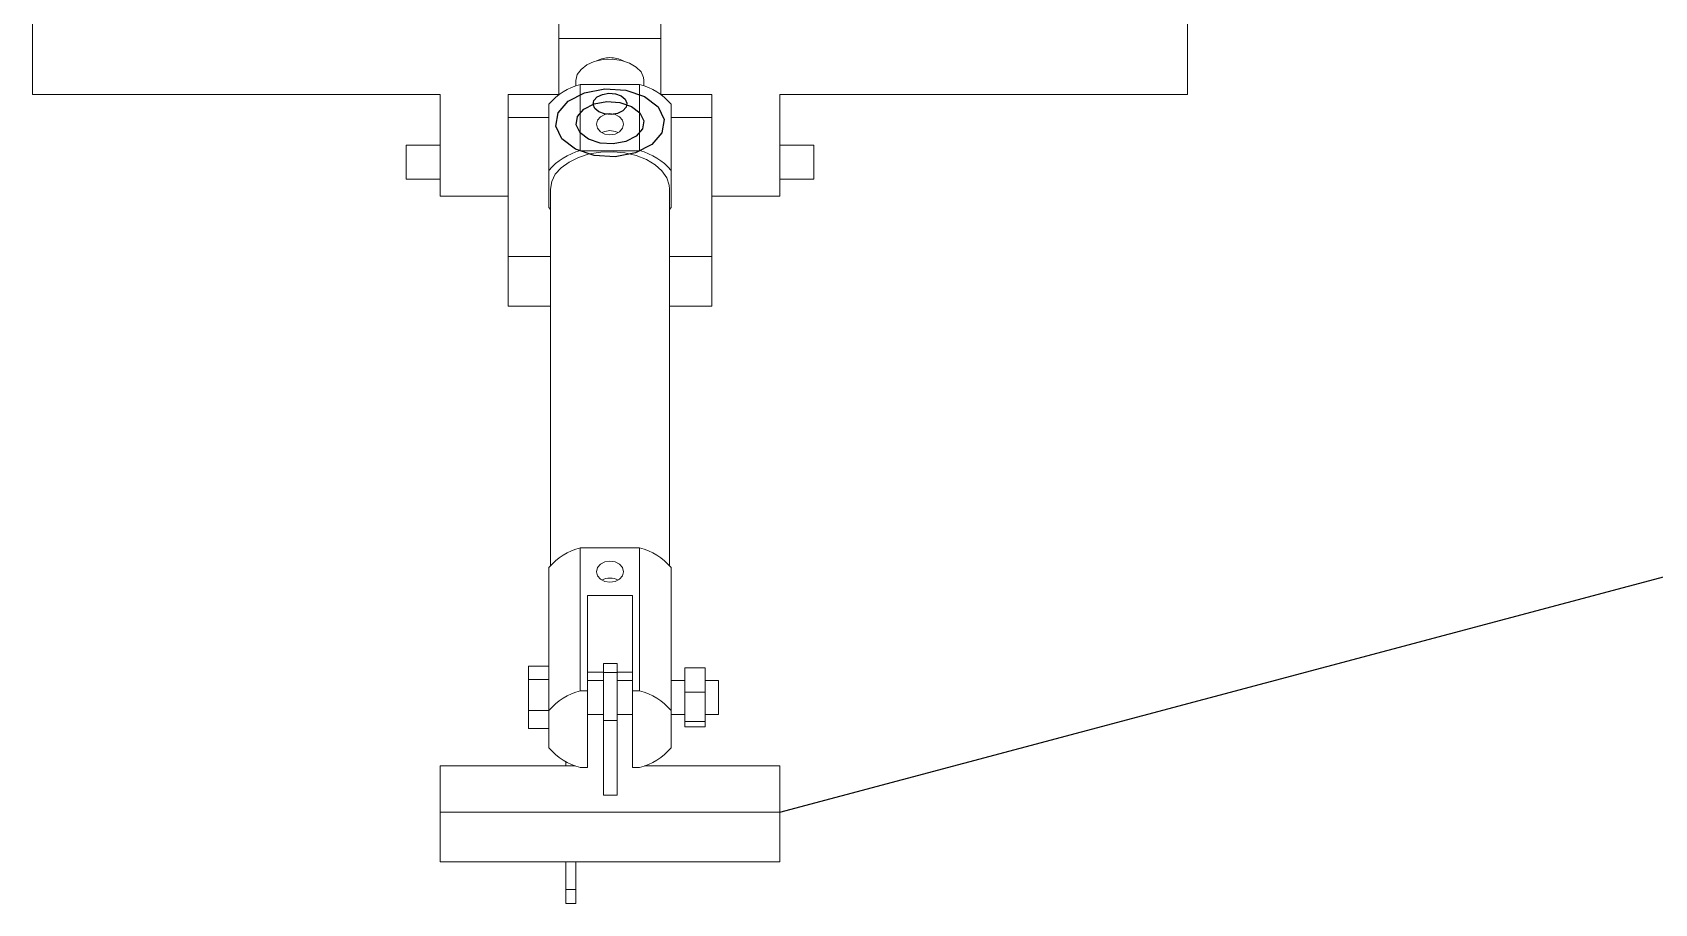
# Model space of a CAD drawing. Header units: millimetres. Extents: x 127 to 2222, y 23 to 864.
# Drawn here: x 272.6 to 391.9, y 446.8 to 510.9 of the extents above; entities that cross this region are included whole.
import ezdxf

# ---------------------------------------------------------------- set-up
doc = ezdxf.new("R2010")
doc.units = ezdxf.units.MM

msp = doc.modelspace()

# ---------------------------------------------------------------- linework, layer by layer
at = {"color": 7, "linetype": 'Continuous', "lineweight": 15}
for p, q in [((272.58, 506.35), (272.58, 597.46)), ((357.58, 506.35), (357.58, 537.09)), ((311.33, 510.46), (311.33, 518.25)), ((318.83, 518.25), (318.83, 510.46)), ((318.83, 510.46), (311.33, 510.46)), ((311.33, 506.33), (311.33, 510.46)), ((318.83, 506.33), (318.83, 510.46)), ((312.58, 507.37), (312.58, 506.97)), ((317.58, 506.97), (317.58, 507.37)), ((272.58, 506.35), (302.58, 506.35)), ((302.58, 506.35), (302.58, 498.85)), ((307.58, 506.35), (307.58, 502.44)), ((307.58, 506.35), (311.33, 506.35)), ((312.9, 507.08), (312.9, 502.2)), ((312.9, 507.08), (317.26, 507.08)), ((317.26, 507.08), (317.26, 502.2)), ((318.83, 506.35), (322.58, 506.35)), ((322.58, 506.35), (322.58, 502.44)), ((327.58, 506.35), (327.58, 498.85)), ((327.58, 506.35), (357.58, 506.35)), ((310.58, 505.62), (310.58, 500.75)), ((319.58, 505.62), (319.58, 500.75)), ((310.58, 504.65), (307.58, 504.65)), ((319.58, 504.65), (322.58, 504.65)), ((302.58, 502.6), (300.08, 502.6)), ((300.08, 500.1), (300.08, 502.6)), ((330.08, 502.6), (327.58, 502.6)), ((330.08, 500.1), (330.08, 502.6)), ((307.58, 502.44), (307.58, 494.42)), ((312.9, 502.2), (317.26, 502.2)), ((322.58, 502.44), (322.58, 494.42)), ((310.58, 498.02), (310.58, 500.75)), ((319.58, 500.75), (319.58, 498.02)), ((300.08, 500.1), (302.58, 500.1)), ((310.71, 499.38), (310.71, 471.67)), ((319.46, 471.67), (319.46, 499.38)), ((327.58, 500.1), (330.08, 500.1)), ((307.58, 498.85), (302.58, 498.85)), ((310.71, 497.87), (310.58, 498.02)), ((319.58, 498.02), (319.46, 497.87)), ((322.58, 498.85), (327.58, 498.85)), ((310.71, 494.42), (307.58, 494.42)), ((307.58, 494.42), (307.58, 490.76)), ((319.46, 494.42), (322.58, 494.42)), ((322.58, 494.42), (322.58, 490.76)), ((310.71, 490.76), (307.58, 490.76)), ((319.46, 490.76), (322.58, 490.76)), ((312.9, 472.98), (312.9, 462.45)), ((312.9, 472.98), (317.26, 472.98)), ((317.26, 472.98), (317.26, 462.45)), ((310.58, 471.52), (310.58, 463.42)), ((319.58, 471.52), (319.58, 461)), ((313.43, 469.47), (316.73, 469.47)), ((313.43, 462.45), (313.43, 469.47)), ((316.73, 469.47), (316.73, 462.45)), ((315.6, 464.47), (314.6, 464.47)), ((314.6, 463.8), (314.6, 464.47)), ((315.6, 464.47), (315.6, 463.8)), ((309.08, 464.27), (310.58, 464.27)), ((309.08, 463.3), (309.08, 464.27)), ((309.08, 463.3), (310.58, 463.3)), ((309.08, 461), (309.08, 463.3)), ((310.58, 463.3), (310.58, 463.42)), ((310.58, 463.07), (310.58, 463.3)), ((313.43, 463.83), (314.6, 463.83)), ((314.6, 463.22), (313.43, 463.22)), ((314.6, 463.8), (315.6, 463.8)), ((314.6, 460.27), (314.6, 463.8)), ((315.6, 463.83), (316.73, 463.83)), ((315.6, 463.8), (315.6, 460.27)), ((316.73, 463.22), (315.6, 463.22)), ((320.58, 463.22), (319.58, 463.22)), ((320.58, 464.14), (322.08, 464.14)), ((320.58, 464.14), (320.58, 462.36)), ((322.08, 464.14), (322.08, 462.36)), ((323.08, 463.22), (322.08, 463.22)), ((323.08, 463.22), (323.08, 460.72)), ((310.58, 463.07), (310.58, 461)), ((312.9, 462.45), (313.43, 462.45)), ((313.43, 456.82), (313.43, 462.45)), ((316.73, 462.45), (317.26, 462.45)), ((316.73, 456.82), (316.73, 462.45)), ((320.58, 462.36), (322.08, 462.36)), ((320.58, 462.36), (320.58, 460.19)), ((322.08, 462.36), (322.08, 460.19)), ((309.08, 461), (310.58, 461)), ((309.08, 459.67), (309.08, 461)), ((310.58, 458.27), (310.58, 461)), ((319.58, 461), (319.58, 458.27)), ((309.08, 459.67), (310.58, 459.67)), ((313.43, 460.72), (314.6, 460.72)), ((315.6, 460.27), (314.6, 460.27)), ((314.6, 460.27), (314.6, 454.78)), ((315.6, 460.72), (316.73, 460.72)), ((315.6, 460.27), (315.6, 454.78)), ((319.58, 460.72), (320.58, 460.72)), ((320.58, 460.19), (322.08, 460.19)), ((320.58, 460.19), (320.58, 459.81)), ((320.58, 459.81), (322.08, 459.81)), ((322.08, 460.72), (323.08, 460.72)), ((322.08, 460.19), (322.08, 459.81)), ((311.83, 456.94), (311.83, 457.25)), ((312.53, 456.94), (302.58, 456.94)), ((302.58, 453.53), (302.58, 456.94)), ((311.83, 456.94), (312.53, 456.94)), ((313.43, 456.82), (312.9, 456.82)), ((317.26, 456.82), (316.73, 456.82)), ((327.58, 456.94), (317.63, 456.94)), ((327.58, 453.53), (327.58, 456.94)), ((314.6, 454.78), (315.6, 454.78)), ((302.58, 453.53), (302.58, 449.87)), ((327.58, 453.53), (302.58, 453.53)), ((327.58, 453.53), (327.58, 449.87)), ((327.58, 449.87), (302.58, 449.87)), ((311.83, 447.83), (311.83, 449.87)), ((312.58, 447.83), (312.58, 449.87)), ((311.83, 447.83), (312.58, 447.83)), ((311.83, 446.8), (311.83, 447.83)), ((312.58, 446.8), (312.58, 447.83)), ((311.83, 446.8), (312.58, 446.8))]:
    msp.add_line(p, q, dxfattribs=at)
msp.add_line((327.58, 453.53), (500.27, 499.51))
at = {"color": 7, "linetype": 'Continuous', "lineweight": 15, "flags": 128}
for points in [[(312.58, 507.37), (312.68, 507.8), (312.95, 508.19), (313.38, 508.52), (313.93, 508.76), (314.58, 508.91), (315.25, 508.94), (315.92, 508.85), (316.53, 508.65), (317.02, 508.36), (317.38, 508), (317.56, 507.59), (317.58, 507.37)], [(315.08, 504.93), (314.7, 504.87), (314.38, 504.7), (314.16, 504.45), (314.08, 504.15), (314.16, 503.85), (314.38, 503.6), (314.7, 503.43), (315.08, 503.37), (315.47, 503.43), (315.79, 503.6), (316.01, 503.85), (316.08, 504.15), (316.01, 504.45), (315.79, 504.7), (315.47, 504.87), (315.08, 504.93)], [(315.08, 503.68), (314.7, 503.62), (314.49, 503.53)], [(315.68, 503.53), (315.47, 503.62), (315.08, 503.68)], [(310.71, 499.38), (310.8, 499.94), (311.06, 500.47), (311.49, 500.95), (312.07, 501.37), (312.77, 501.71), (313.56, 501.96), (314.42, 502.09), (315.31, 502.12), (316.18, 502.04), (317.01, 501.85), (317.76, 501.55), (318.4, 501.17), (318.91, 500.72), (319.26, 500.21), (319.44, 499.66), (319.46, 499.38)], [(316.08, 471.22), (316.01, 471.52), (315.79, 471.77), (315.47, 471.94), (315.08, 472), (314.7, 471.94), (314.38, 471.77), (314.16, 471.52), (314.08, 471.22), (314.16, 470.92), (314.38, 470.67), (314.7, 470.5), (315.08, 470.44), (315.47, 470.5), (315.79, 470.67), (316.01, 470.92), (316.08, 471.22)]]:
    msp.add_lwpolyline(points, dxfattribs=at)
at = {"color": 7, "linetype": 'Continuous', "flags": 128}
for points in [[(311.26, 504.99), (312, 505.85), (313.21, 506.47), (314.7, 506.75), (316.25, 506.65), (317.63, 506.19), (318.62, 505.43), (319.07, 504.5), (318.91, 503.52), (318.17, 502.66), (316.96, 502.04), (315.47, 501.76), (313.91, 501.86), (312.54, 502.32), (311.55, 503.08), (311.1, 504.02), (311.26, 504.99)], [(315.91, 506.24), (316.2, 506), (316.33, 505.71), (316.27, 505.4), (316.03, 505.14), (315.64, 504.95), (315.17, 504.87), (314.69, 504.91), (314.26, 505.06), (313.96, 505.3), (313.84, 505.6), (313.9, 505.9), (314.14, 506.17), (314.53, 506.35), (315, 506.43), (315.48, 506.39), (315.91, 506.24)], [(312.69, 504.71), (313.15, 505.25), (313.91, 505.64), (314.84, 505.82), (315.81, 505.75), (316.67, 505.46), (317.29, 504.99), (317.57, 504.41), (317.47, 503.8), (317.01, 503.26), (316.26, 502.87), (315.32, 502.7), (314.35, 502.76), (313.49, 503.05), (312.88, 503.52), (312.6, 504.11), (312.69, 504.71)]]:
    msp.add_lwpolyline(points, dxfattribs=at)
at = {"color": 7, "linetype": 'Continuous', "lineweight": 15}
for centre, radius, start, end in [((315.03, 507.05), 2, 88.5565, 118.0295), ((315.13, 507.05), 2, 61.9705, 91.4437), ((314.07, 502.64), 4.59, 104.7091, 139.427), ((316.1, 502.64), 4.59, 40.573, 75.2909), ((314.07, 497.77), 4.59, 104.7085, 139.4286), ((316.1, 497.77), 4.59, 40.5714, 75.2915), ((314.07, 468.54), 4.59, 104.7067, 139.4295), ((316.1, 468.54), 4.59, 40.5705, 75.2933), ((315.08, 469.53), 1.22, 60.8849, 119.1151), ((314.07, 458.02), 4.59, 104.7085, 139.4286), ((316.1, 458.02), 4.59, 40.5714, 75.2915), ((314.07, 461.25), 4.59, 220.573, 255.2909), ((316.1, 461.25), 4.59, 284.7091, 319.427)]:
    msp.add_arc(centre, radius, start, end, dxfattribs=at)

doc.saveas('drawing.dxf')
